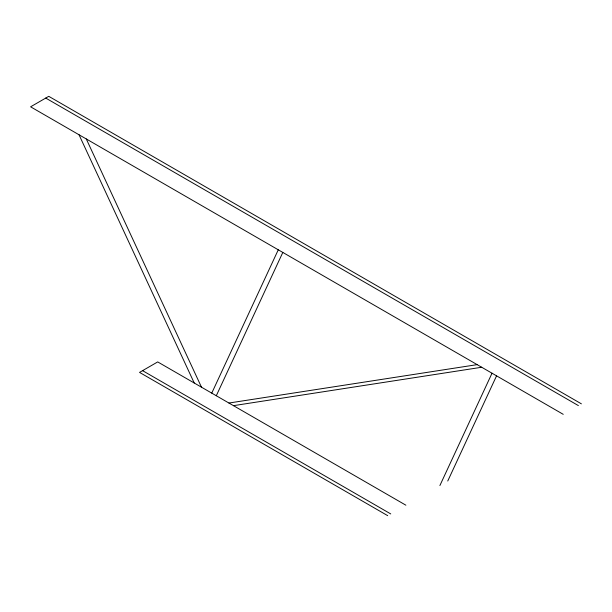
<?xml version="1.0" encoding="UTF-8"?>
<svg xmlns="http://www.w3.org/2000/svg" width="612" height="612" viewBox="0 0 612 612"><rect width="100%" height="100%" fill="white"/><g stroke="black" fill="none" stroke-linecap="round" stroke-linejoin="round"><path stroke-width="0.92" d="M211.76 393.118L278.269 249.803M216.296 395.742L282.813 252.427M439.89 485.546L492.025 373.213M447.754 481.009L496.562 375.837M228.934 403.033L477.169 364.637M233.478 405.657L481.705 367.254M581.4 403.844L48.761 96.329L30.6 106.809L563.239 414.332M45.732 98.073L578.371 405.595M405.871 505.191L157.705 361.914L139.551 372.394L387.71 515.671M142.573 370.65L390.739 513.927M86.284 138.962L201.486 387.189M79.025 134.77L194.226 382.997"/></g></svg>
